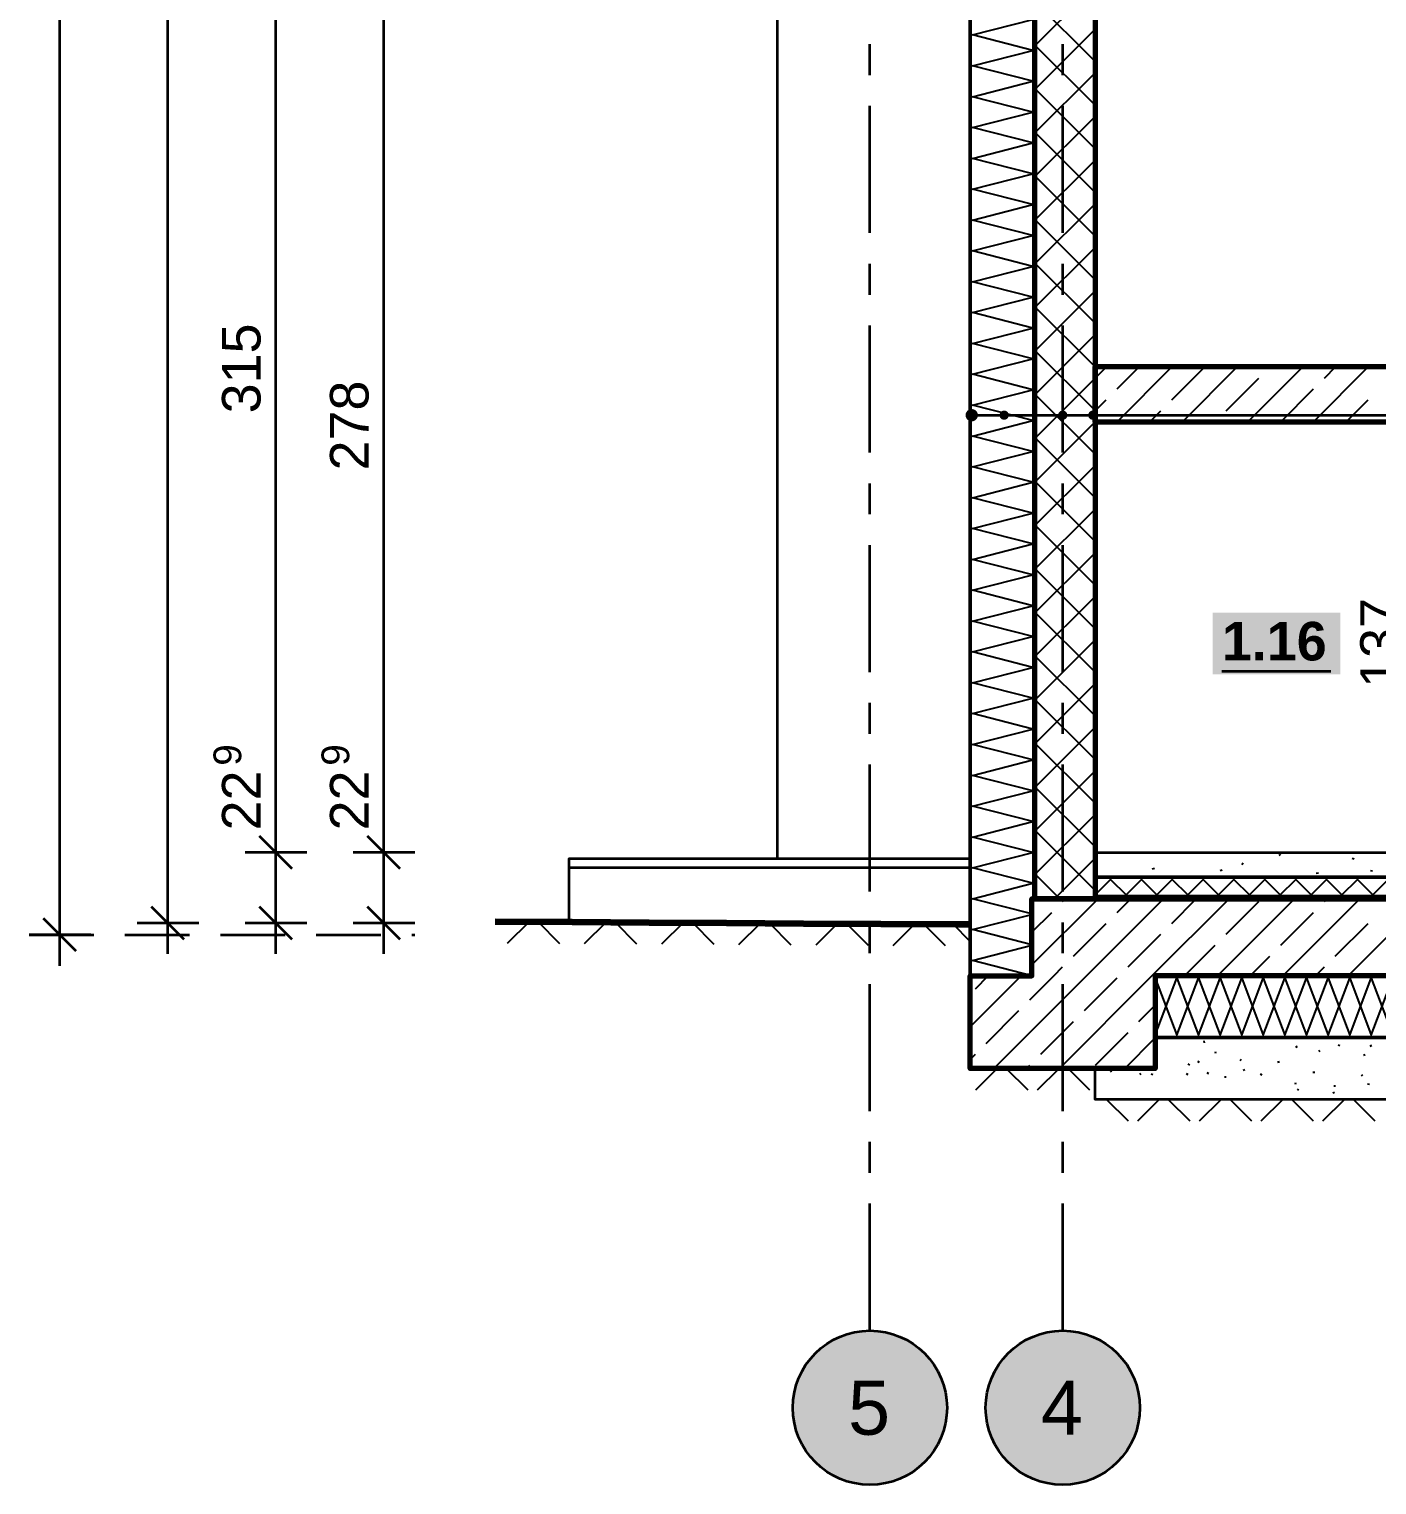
# Model space of a CAD drawing. Header units: metres. Extents: x -12.4 to 6.7, y -2 to 11.9.
# Drawn here: x -12.1 to -7.732, y -2.05 to 2.669 of the extents above; entities that cross this region are included whole.
import ezdxf

# ---------------------------------------------------------------- set-up
doc = ezdxf.new("R2010")
doc.units = ezdxf.units.M
doc.linetypes.add('KRESKOWA', pattern=[5.25, 4.2, -1.05])
doc.linetypes.add('PUNKTOWA', pattern=[10.5, 8.4, -1.05, 0, -1.05])
for name, color, linetype, lineweight in [('A-FUNDAMENTY', 7, 'Continuous', 50), ('A-IZOL-WODNA', 5, 'Continuous', 100), ('A-KRESKOWANIE', 8, 'Continuous', 18), ('A-OPISY', 2, 'Continuous', 25), ('A-OSIE', 1, 'PUNKTOWA', 25), ('A-POMIESZCZENIA', 2, 'Continuous', 25), ('A-SCIANY-IZOL', 4, 'Continuous', 35), ('A-SCIANY-KONSTR', 7, 'Continuous', 50), ('A-TEREN', 32, 'Continuous', 50), ('A-WARSTWY', 8, 'Continuous', 25), ('A-WIDOK', 7, 'Continuous', 25), ('A-WYMIARY', 1, 'Continuous', 25)]:
    doc.layers.add(name, color=color, linetype=linetype, lineweight=lineweight)
doc.styles.add('PL_ARIAL', font='arial.ttf')
doc.styles.add('PL_ARIAL_B', font='arialbd.ttf')

msp = doc.modelspace()

# ---------------------------------------------------------------- hatches: boundary and pattern name
at = {"layer": 'A-OPISY', "true_color": 0x000000}
for points in [[(-9.025, 1.4175), (-9.0257, 1.4227), (-9.0277, 1.4275), (-9.0309, 1.4316), (-9.035, 1.4348), (-9.0398, 1.4368), (-9.045, 1.4375), (-9.0502, 1.4368), (-9.055, 1.4348), (-9.0591, 1.4316), (-9.0623, 1.4275), (-9.0643, 1.4227), (-9.065, 1.4175), (-9.0643, 1.4123), (-9.0623, 1.4075), (-9.0591, 1.4034), (-9.055, 1.4002), (-9.0502, 1.3982), (-9.045, 1.3975), (-9.0398, 1.3982), (-9.035, 1.4002), (-9.0309, 1.4034), (-9.0277, 1.4075), (-9.0257, 1.4123)], [(-9.03, 1.4175), (-9.0305, 1.4214), (-9.032, 1.425), (-9.0344, 1.4281), (-9.0375, 1.4305), (-9.0411, 1.432), (-9.045, 1.4325), (-9.0489, 1.432), (-9.0525, 1.4305), (-9.0556, 1.4281), (-9.058, 1.425), (-9.0595, 1.4214), (-9.06, 1.4175), (-9.0595, 1.4136), (-9.058, 1.41), (-9.0556, 1.4069), (-9.0525, 1.4045), (-9.0489, 1.403), (-9.045, 1.4025), (-9.0411, 1.403), (-9.0375, 1.4045), (-9.0344, 1.4069), (-9.032, 1.41), (-9.0305, 1.4136)], [(-8.925, 1.4175), (-8.9255, 1.4214), (-8.927, 1.425), (-8.9294, 1.4281), (-8.9325, 1.4305), (-8.9361, 1.432), (-8.94, 1.4325), (-8.9439, 1.432), (-8.9475, 1.4305), (-8.9506, 1.4281), (-8.953, 1.425), (-8.9545, 1.4214), (-8.955, 1.4175), (-8.9545, 1.4136), (-8.953, 1.41), (-8.9506, 1.4069), (-8.9475, 1.4045), (-8.9439, 1.403), (-8.94, 1.4025), (-8.9361, 1.403), (-8.9325, 1.4045), (-8.9294, 1.4069), (-8.927, 1.41), (-8.9255, 1.4136)], [(-8.735, 1.4175), (-8.7355, 1.4214), (-8.737, 1.425), (-8.7394, 1.4281), (-8.7425, 1.4305), (-8.7461, 1.432), (-8.75, 1.4325), (-8.7539, 1.432), (-8.7575, 1.4305), (-8.7606, 1.4281), (-8.763, 1.425), (-8.7645, 1.4214), (-8.765, 1.4175), (-8.7645, 1.4136), (-8.763, 1.41), (-8.7606, 1.4069), (-8.7575, 1.4045), (-8.7539, 1.403), (-8.75, 1.4025), (-8.7461, 1.403), (-8.7425, 1.4045), (-8.7394, 1.4069), (-8.737, 1.41), (-8.7355, 1.4136)], [(-8.6375, 1.4175), (-8.638, 1.4214), (-8.6395, 1.425), (-8.6419, 1.4281), (-8.645, 1.4305), (-8.6486, 1.432), (-8.6525, 1.4325), (-8.6564, 1.432), (-8.66, 1.4305), (-8.6631, 1.4281), (-8.6655, 1.425), (-8.667, 1.4214), (-8.6675, 1.4175), (-8.667, 1.4136), (-8.6655, 1.41), (-8.6631, 1.4069), (-8.66, 1.4045), (-8.6564, 1.403), (-8.6525, 1.4025), (-8.6486, 1.403), (-8.645, 1.4045), (-8.6419, 1.4069), (-8.6395, 1.41), (-8.638, 1.4136)]]:
    msp.add_hatch(color=7, dxfattribs=at).paths.add_polyline_path(points)
at = {"layer": 'A-OSIE', "true_color": 0xffffff}
for points in [[(-9.125, -1.8), (-9.1271, -1.7674), (-9.1335, -1.7353), (-9.144, -1.7043), (-9.1585, -1.675), (-9.1767, -1.6478), (-9.1982, -1.6232), (-9.2228, -1.6017), (-9.25, -1.5835), (-9.2793, -1.569), (-9.3103, -1.5585), (-9.3424, -1.5521), (-9.375, -1.55), (-9.4076, -1.5521), (-9.4397, -1.5585), (-9.4707, -1.569), (-9.5, -1.5835), (-9.5272, -1.6017), (-9.5518, -1.6232), (-9.5733, -1.6478), (-9.5915, -1.675), (-9.606, -1.7043), (-9.6165, -1.7353), (-9.6229, -1.7674), (-9.625, -1.8), (-9.6229, -1.8326), (-9.6165, -1.8647), (-9.606, -1.8957), (-9.5915, -1.925), (-9.5733, -1.9522), (-9.5518, -1.9768), (-9.5272, -1.9983), (-9.5, -2.0165), (-9.4707, -2.031), (-9.4397, -2.0415), (-9.4076, -2.0479), (-9.375, -2.05), (-9.3424, -2.0479), (-9.3103, -2.0415), (-9.2793, -2.031), (-9.25, -2.0165), (-9.2228, -1.9983), (-9.1982, -1.9768), (-9.1767, -1.9522), (-9.1585, -1.925), (-9.144, -1.8957), (-9.1335, -1.8647), (-9.1271, -1.8326)], [(-8.5, -1.8), (-8.5021, -1.7674), (-8.5085, -1.7353), (-8.519, -1.7043), (-8.5335, -1.675), (-8.5517, -1.6478), (-8.5732, -1.6232), (-8.5978, -1.6017), (-8.625, -1.5835), (-8.6543, -1.569), (-8.6853, -1.5585), (-8.7174, -1.5521), (-8.75, -1.55), (-8.7826, -1.5521), (-8.8147, -1.5585), (-8.8457, -1.569), (-8.875, -1.5835), (-8.9022, -1.6017), (-8.9268, -1.6232), (-8.9483, -1.6478), (-8.9665, -1.675), (-8.981, -1.7043), (-8.9915, -1.7353), (-8.9979, -1.7674), (-9, -1.8), (-8.9979, -1.8326), (-8.9915, -1.8647), (-8.981, -1.8957), (-8.9665, -1.925), (-8.9483, -1.9522), (-8.9268, -1.9768), (-8.9022, -1.9983), (-8.875, -2.0165), (-8.8457, -2.031), (-8.8147, -2.0415), (-8.7826, -2.0479), (-8.75, -2.05), (-8.7174, -2.0479), (-8.6853, -2.0415), (-8.6543, -2.031), (-8.625, -2.0165), (-8.5978, -1.9983), (-8.5732, -1.9768), (-8.5517, -1.9522), (-8.5335, -1.925), (-8.519, -1.8957), (-8.5085, -1.8647), (-8.5021, -1.8326)]]:
    msp.add_hatch(color=7, dxfattribs=at).paths.add_polyline_path(points)
at = {"layer": 'A-POMIESZCZENIA', "true_color": 0xffffff}
msp.add_hatch(color=7, dxfattribs=at).paths.add_polyline_path([(-8.2643, 0.5775), (-7.8507, 0.5775), (-7.8507, 0.7775), (-8.2643, 0.7775)])

# ---------------------------------------------------------------- linework, layer by layer
at = {"layer": 'A-FUNDAMENTY', "lineweight": 70, "ltscale": 0.05}
msp.add_lwpolyline([(-0.5, -0.4), (-8.45, -0.4), (-8.45, -0.4), (-8.45, -0.4), (-8.45, -0.4), (-8.45, -0.4), (-8.45, -0.4), (-8.45, -0.4), (-8.45, -0.4), (-8.45, -0.4), (-8.45, -0.4), (-8.45, -0.4), (-8.45, -0.4), (-8.45, -0.4), (-8.45, -0.4), (-8.45, -0.4), (-8.45, -0.4), (-8.45, -0.4), (-8.45, -0.7), (-8.45, -0.7), (-8.45, -0.7), (-9.05, -0.7), (-9.05, -0.7), (-9.05, -0.7), (-9.05, -0.4), (-9.05, -0.4), (-9.05, -0.4), (-8.85, -0.4), (-8.85, -0.4), (-8.85, -0.4), (-8.85, -0.4), (-8.85, -0.4), (-8.85, -0.4), (-8.85, -0.4), (-8.85, -0.4), (-8.85, -0.4), (-8.85, -0.4), (-8.85, -0.4), (-8.85, -0.4), (-8.85, -0.4), (-8.85, -0.4), (-8.85, -0.4), (-8.85, -0.4), (-8.85, -0.4), (-8.85, -0.15), (-8.85, -0.15), (-8.85, -0.15), (0.1, -0.15)], dxfattribs=at)
at = {"layer": 'A-IZOL-WODNA', "lineweight": 140, "ltscale": 0.05}
msp.add_lwpolyline([(-8.645, -0.1475), (-0.105, -0.1475)], dxfattribs=at)
at = {"layer": 'A-KRESKOWANIE', "lineweight": 25, "ltscale": 0.05}
for points in [[(-8.84, 2.6151), (-8.6751, 2.78)], [(-8.645, 2.5639), (-8.84, 2.7589)], [(-8.85, -0.1994), (-9.0425, -0.15), (-8.8475, -0.1), (-9.0425, -0.05), (-8.8475, 0), (-9.0425, 0.05), (-8.8475, 0.1), (-9.0425, 0.15), (-8.8475, 0.2), (-9.0425, 0.25), (-8.8475, 0.3), (-9.0425, 0.35), (-8.8475, 0.4), (-9.0425, 0.45), (-8.8475, 0.5), (-9.0425, 0.55), (-8.8475, 0.6), (-9.0425, 0.65), (-8.8475, 0.7), (-9.0425, 0.75), (-8.8475, 0.8), (-9.0425, 0.85), (-8.8475, 0.9), (-9.0425, 0.95), (-8.8475, 1), (-9.0425, 1.05), (-8.8475, 1.1), (-9.0425, 1.15), (-8.8475, 1.2), (-9.0425, 1.25), (-8.8475, 1.3), (-9.0425, 1.35), (-8.8475, 1.4), (-9.0425, 1.45), (-8.8475, 1.5), (-9.0425, 1.55), (-8.8475, 1.6), (-9.0425, 1.65), (-8.8475, 1.7), (-9.0425, 1.75), (-8.8475, 1.8), (-9.0425, 1.85), (-8.8475, 1.9), (-9.0425, 1.95), (-8.8475, 2), (-9.0425, 2.05), (-8.8475, 2.1), (-9.0425, 2.15), (-8.8475, 2.2), (-9.0425, 2.25), (-8.8475, 2.3), (-9.0425, 2.35), (-8.8475, 2.4), (-9.0425, 2.45), (-8.8475, 2.5), (-9.0425, 2.55), (-8.8475, 2.6), (-9.0425, 2.65), (-8.8475, 2.7)], [(-8.84, 2.4737), (-8.645, 2.6687)], [(-8.645, 2.4225), (-8.84, 2.6175)], [(-8.84, 2.3323), (-8.645, 2.5273)], [(-8.645, 2.281), (-8.84, 2.476)], [(-8.84, 2.1909), (-8.645, 2.3859)], [(-8.645, 2.1396), (-8.84, 2.3346)], [(-8.84, 2.0494), (-8.645, 2.2444)], [(-8.645, 1.9982), (-8.84, 2.1932)], [(-8.84, 1.908), (-8.645, 2.103)], [(-8.645, 1.8568), (-8.84, 2.0518)], [(-8.84, 1.7666), (-8.645, 1.9616)], [(-8.645, 1.7154), (-8.84, 1.9104)], [(-8.84, 1.6252), (-8.645, 1.8202)], [(-8.645, 1.5739), (-8.84, 1.7689)], [(-8.84, 1.4838), (-8.645, 1.6788)], [(-8.645, 1.4325), (-8.84, 1.6275)], [(-8.645, 1.5373), (-8.6073, 1.575)], [(-8.5752, 1.395), (-8.3952, 1.575)], [(-8.5737, 1.5026), (-8.5013, 1.575)], [(-8.3969, 1.4672), (-8.2908, 1.5733)], [(-8.3631, 1.395), (-8.1831, 1.575)], [(-8.1509, 1.395), (-7.9709, 1.575)], [(-8.0787, 1.5733), (-8.077, 1.575)], [(-7.9388, 1.395), (-7.7588, 1.575)], [(-7.9019, 1.538), (-7.8649, 1.575)], [(-8.84, 1.3423), (-8.645, 1.5373)], [(-8.2201, 1.4319), (-8.1141, 1.538)], [(-8.645, 1.2911), (-8.84, 1.4861)], [(-8.645, 1.4313), (-8.609, 1.4672)], [(-8.0433, 1.3965), (-7.9373, 1.5026)], [(-7.8327, 1.395), (-7.7605, 1.4672)], [(-8.4691, 1.395), (-8.4322, 1.4319)], [(-8.84, 1.2009), (-8.645, 1.3959)], [(-8.257, 1.395), (-8.2555, 1.3965)], [(-8.645, 1.1497), (-8.84, 1.3447)], [(-8.84, 1.0595), (-8.645, 1.2545)], [(-8.645, 1.0082), (-8.84, 1.2032)], [(-8.84, 0.9181), (-8.645, 1.1131)], [(-8.645, 0.8668), (-8.84, 1.0618)], [(-8.84, 0.7767), (-8.645, 0.9717)], [(-8.645, 0.7254), (-8.84, 0.9204)], [(-8.84, 0.6352), (-8.645, 0.8302)], [(-8.645, 0.584), (-8.84, 0.779)], [(-8.84, 0.4938), (-8.645, 0.6888)], [(-8.645, 0.4426), (-8.84, 0.6376)], [(-8.84, 0.3524), (-8.645, 0.5474)], [(-8.645, 0.3011), (-8.84, 0.4961)], [(-8.84, 0.211), (-8.645, 0.406)], [(-8.645, 0.1597), (-8.84, 0.3547)], [(-8.84, 0.0695), (-8.645, 0.2645)], [(-8.645, 0.0183), (-8.84, 0.2133)], [(-8.84, -0.0719), (-8.645, 0.1231)], [(-8.645, -0.1231), (-8.84, 0.0719)], [(-8.7767, -0.15), (-8.645, -0.0183)], [(-8.1691, -0.0389), (-8.1652, -0.0331)], [(-8.0487, -0.0096), (-8.043, -0.0055)], [(-7.8056, -0.0214), (-7.8125, -0.0199)], [(-8.7595, -0.15), (-8.84, -0.0695)], [(-8.645, -0.1375), (-8.595, -0.0875), (-8.545, -0.1375), (-8.495, -0.0875), (-8.445, -0.1375), (-8.395, -0.0875), (-8.345, -0.1375), (-8.295, -0.0875), (-8.245, -0.1375), (-8.195, -0.0875), (-8.145, -0.1375), (-8.095, -0.0875), (-8.045, -0.1375), (-7.995, -0.0875), (-7.945, -0.1375), (-7.895, -0.0875), (-7.845, -0.1375), (-7.795, -0.0875), (-7.745, -0.1375), (-7.695, -0.0875)], [(-8.4597, -0.053), (-8.4531, -0.0506)], [(-8.2403, -0.0587), (-8.2338, -0.0562)], [(-7.9282, -0.0669), (-7.9212, -0.0663)], [(-7.7457, -0.0609), (-7.7524, -0.059)], [(-8.85, -0.3647), (-8.6353, -0.15)], [(-8.85, -0.1526), (-8.8474, -0.15)], [(-8.7504, -0.1591), (-8.7413, -0.15)], [(-8.6731, -0.4), (-8.4231, -0.15)], [(-8.5737, -0.1945), (-8.5292, -0.15)], [(-8.461, -0.4), (-8.211, -0.15)], [(-8.3969, -0.2298), (-8.3171, -0.15)], [(-8.2489, -0.4), (-7.9989, -0.15)], [(-8.2201, -0.2652), (-8.1141, -0.1591)], [(-8.0368, -0.4), (-7.7868, -0.15)], [(-7.9019, -0.1591), (-7.8928, -0.15)], [(-7.8246, -0.4), (-7.5746, -0.15)], [(-10.4796, -0.2243), (-10.5508, -0.2946)], [(-10.3801, -0.2956), (-10.4504, -0.2245)], [(-10.2296, -0.2258), (-10.3008, -0.2961)], [(-10.1301, -0.2971), (-10.2004, -0.226)], [(-9.9796, -0.2273), (-10.0508, -0.2976)], [(-9.8801, -0.2986), (-9.9504, -0.2275)], [(-9.7296, -0.2288), (-9.8008, -0.2991)], [(-9.6301, -0.3001), (-9.7004, -0.229)], [(-9.4796, -0.2303), (-9.5508, -0.3006)], [(-9.3801, -0.3016), (-9.4504, -0.2305)], [(-9.2296, -0.2318), (-9.3008, -0.3021)], [(-9.1301, -0.3031), (-9.2004, -0.232)], [(-9.05, -0.2886), (-9.1054, -0.2326)], [(-8.85, -0.2994), (-9.0425, -0.25), (-8.85, -0.2006)], [(-8.85, -0.2587), (-8.7858, -0.1945)], [(-8.7151, -0.3359), (-8.609, -0.2298)], [(-8.0433, -0.3005), (-7.9373, -0.1945)], [(-7.8666, -0.3359), (-7.7605, -0.2298)], [(-8.5383, -0.3712), (-8.4322, -0.2652)], [(-8.85, -0.3994), (-9.0425, -0.35), (-8.85, -0.3006)], [(-8.355, -0.4), (-8.2555, -0.3005)], [(-8.7792, -0.4), (-8.7504, -0.3712)], [(-8.1428, -0.4), (-8.0787, -0.3359)], [(-7.9307, -0.4), (-7.9019, -0.3712)], [(-9.05, -0.5647), (-8.8853, -0.4)], [(-9.0333, -0.4419), (-8.9913, -0.4)], [(-8.9731, -0.7), (-8.6731, -0.4)], [(-8.8565, -0.4773), (-8.7792, -0.4)], [(-8.761, -0.7), (-8.461, -0.4)], [(-8.6797, -0.5127), (-8.5737, -0.4066)], [(-8.45, -0.5927), (-8.38, -0.4075), (-8.31, -0.5927), (-8.24, -0.4075), (-8.17, -0.5927), (-8.1, -0.4075), (-8.03, -0.5927), (-7.96, -0.4075), (-7.89, -0.5927), (-7.82, -0.4075), (-7.75, -0.5927), (-7.68, -0.4075)], [(-8.45, -0.4075), (-8.38, -0.5927), (-8.31, -0.4075), (-8.24, -0.5927), (-8.17, -0.4075), (-8.1, -0.5927), (-8.03, -0.4075), (-7.96, -0.5927), (-7.89, -0.4075), (-7.82, -0.5927), (-7.75, -0.4075), (-7.68, -0.5927)], [(-8.9979, -0.6187), (-8.8919, -0.5127)], [(-8.503, -0.548), (-8.45, -0.495)], [(-8.8212, -0.6541), (-8.7151, -0.548)], [(-8.6444, -0.6894), (-8.5383, -0.5834)], [(-8.5489, -0.7), (-8.45, -0.6011)], [(-8.2901, -0.6169), (-8.2917, -0.6111)], [(-9.05, -0.6708), (-9.0333, -0.6541)], [(-8.2513, -0.6496), (-8.2572, -0.6485)], [(-7.9906, -0.6332), (-7.9933, -0.6279)], [(-7.9158, -0.6464), (-7.9202, -0.6424)], [(-7.8519, -0.627), (-7.8572, -0.6242)], [(-7.7752, -0.6569), (-7.7695, -0.655)], [(-7.7537, -0.628), (-7.7484, -0.6251)], [(-8.9621, -0.7), (-9.0329, -0.7707)], [(-8.8621, -0.7707), (-8.9329, -0.7)], [(-8.8671, -0.7), (-8.8565, -0.6894)], [(-8.7621, -0.7), (-8.8329, -0.7707)], [(-8.6621, -0.7707), (-8.7329, -0.7)], [(-8.3386, -0.6895), (-8.343, -0.6855)], [(-8.3071, -0.6803), (-8.3122, -0.6771)], [(-8.1745, -0.6746), (-8.1706, -0.67)], [(-8.1653, -0.7054), (-8.1595, -0.7037)], [(-8.0535, -0.6794), (-8.0478, -0.6774)], [(-8.5957, -0.7115), (-8.5907, -0.7083)], [(-8.496, -0.7204), (-8.5006, -0.7166)], [(-8.4576, -0.7205), (-8.4634, -0.719)], [(-8.3438, -0.7209), (-8.3485, -0.7172)], [(-8.2811, -0.7171), (-8.2779, -0.712)], [(-8.2222, -0.7306), (-8.2224, -0.7246)], [(-8.1077, -0.7223), (-8.1053, -0.7169)], [(-7.998, -0.7491), (-7.9923, -0.7473)], [(-7.9334, -0.7133), (-7.9394, -0.7133)], [(-7.7813, -0.7235), (-7.777, -0.7192)], [(-7.7561, -0.7522), (-7.762, -0.7508)], [(-8.5371, -0.8709), (-8.6079, -0.8002)], [(-8.4371, -0.8002), (-8.5079, -0.8709)], [(-8.3371, -0.8709), (-8.4079, -0.8002)], [(-8.2371, -0.8002), (-8.3079, -0.8709)], [(-8.1371, -0.8709), (-8.2079, -0.8002)], [(-8.0371, -0.8002), (-8.1079, -0.8709)], [(-7.9371, -0.8709), (-8.0079, -0.8002)], [(-7.9846, -0.7705), (-7.9895, -0.7669)], [(-7.8371, -0.8002), (-7.9079, -0.8709)], [(-7.8752, -0.7786), (-7.8695, -0.7766)], [(-7.8719, -0.7566), (-7.866, -0.7563)], [(-7.7371, -0.8709), (-7.8079, -0.8002)]]:
    msp.add_lwpolyline(points, dxfattribs=at)
at = {"layer": 'A-OPISY', "lineweight": 35, "ltscale": 0.05}
msp.add_lwpolyline([(-9.045, 1.4175), (-6.345, 1.4175)], dxfattribs=at)
at = {"layer": 'A-OSIE', "linetype": 'PUNKTOWA', "lineweight": 35, "ltscale": 0.049004, "flags": 128}
for points in [[(-9.375, -1.55), (-9.375, 10.696)], [(-8.75, -1.55), (-8.75, 10.696)]]:
    msp.add_lwpolyline(points, dxfattribs=at)
at = {"layer": 'A-OSIE', "linetype": 'Continuous', "lineweight": 35, "ltscale": 0.05}
for centre in [(-9.375, -1.8), (-8.75, -1.8)]:
    msp.add_circle(centre, 0.25, dxfattribs=at)
at = {"layer": 'A-POMIESZCZENIA', "lineweight": 35, "ltscale": 0.05}
msp.add_lwpolyline([(-8.2343, 0.5875), (-7.8807, 0.5875)], dxfattribs=at)
at = {"layer": 'A-SCIANY-IZOL', "lineweight": 50, "ltscale": 0.05}
msp.add_lwpolyline([(-8.84, 6.15), (-8.84, -0.15), (-8.84, -0.15), (-8.84, -0.15), (-8.85, -0.15), (-8.85, -0.15), (-8.85, -0.15), (-8.85, -0.15), (-8.85, -0.15), (-8.85, -0.15), (-8.85, -0.15), (-8.85, -0.15), (-8.85, -0.15), (-8.85, -0.15), (-8.85, -0.15), (-8.85, -0.15), (-8.85, -0.15), (-8.85, -0.15), (-8.85, -0.15), (-8.85, -0.15), (-8.85, -0.15), (-8.85, -0.4), (-8.85, -0.4), (-8.85, -0.4), (-9.05, -0.4), (-9.05, -0.4), (-9.05, -0.4), (-9.05, 6.15)], dxfattribs=at)
for points in [[(-8.645, -0.145), (-8.645, -0.145), (-8.645, -0.08), (-8.645, -0.08), (-8.645, -0.08), (-0.105, -0.08), (-0.105, -0.08), (-0.105, -0.08), (-0.105, -0.145), (-0.105, -0.145), (-0.105, -0.145), (-8.645, -0.145)], [(-8.45, -0.6002), (-8.45, -0.6002), (-8.45, -0.4), (-8.45, -0.4), (-8.45, -0.4), (-0.5, -0.4), (-0.5, -0.4), (-0.5, -0.4), (-0.5, -0.6002), (-0.5, -0.6002), (-0.5, -0.6002), (-8.45, -0.6002)]]:
    msp.add_lwpolyline(points, close=True, dxfattribs=at)
at = {"layer": 'A-SCIANY-KONSTR', "lineweight": 70, "ltscale": 0.05}
msp.add_lwpolyline([(-8.84, -0.15), (-8.84, -0.15), (-8.84, 2.78), (-8.84, 2.78), (-8.84, 2.78), (-8.645, 2.78), (-8.645, 2.78), (-8.645, 2.78), (-8.645, -0.15), (-8.645, -0.15), (-8.645, -0.15), (-8.84, -0.15)], close=True, dxfattribs=at)
msp.add_lwpolyline([(-7.47, 1.395), (-8.645, 1.395), (-8.645, 1.395), (-8.645, 1.395), (-8.645, 1.575), (-8.645, 1.575), (-8.645, 1.575), (-7.47, 1.575)], dxfattribs=at)
at = {"layer": 'A-TEREN', "lineweight": 140, "ltscale": 0.05}
msp.add_lwpolyline([(-10.59, -0.2237), (-10.34, -0.2252), (-10.09, -0.2267), (-9.84, -0.2282), (-9.59, -0.2297), (-9.34, -0.2312), (-9.09, -0.2327), (-9.051, -0.2329)], dxfattribs=at)
at = {"layer": 'A-WARSTWY', "lineweight": 35, "ltscale": 0.05}
for points in [[(-0.105, -0.08), (-8.645, -0.08), (-8.645, -0.08), (-8.645, -0.08), (-8.645, 0), (-8.645, 0), (-8.645, 0), (-5.51, 0)], [(-0.5, -0.8002), (-8.645, -0.8002), (-8.645, -0.8002), (-8.645, -0.8002), (-8.645, -0.7), (-8.645, -0.7), (-8.645, -0.7), (-8.45, -0.7), (-8.45, -0.7), (-8.45, -0.7), (-8.45, -0.7), (-8.45, -0.7), (-8.45, -0.7), (-8.45, -0.7), (-8.45, -0.7), (-8.45, -0.7), (-8.45, -0.7), (-8.45, -0.7), (-8.45, -0.7), (-8.45, -0.7), (-8.45, -0.7), (-8.45, -0.7), (-8.45, -0.7), (-8.45, -0.7), (-8.45, -0.6002), (-8.45, -0.6002), (-8.45, -0.6002), (-0.5, -0.6002)]]:
    msp.add_lwpolyline(points, dxfattribs=at)
at = {"layer": 'A-WIDOK', "lineweight": 35, "ltscale": 0.05}
for points in [[(-9.675, -0.0196), (-9.675, 2.7346)], [(-9.0504, -0.05), (-10.35, -0.05), (-10.35, -0.02), (-9.0504, -0.02)], [(-10.35, -0.2247), (-10.35, -0.0504)]]:
    msp.add_lwpolyline(points, dxfattribs=at)
at = {"layer": 'A-WYMIARY', "lineweight": 35, "ltscale": 0.05}
for points in [[(-11.65, -0.329), (-11.65, 9.896)], [(-11.3, -0.329), (-11.3, 9.896)], [(-10.95, -0.329), (-10.95, 9.896)], [(-12, -0.367), (-12, 9.626)], [(-11.247, -0.053), (-11.353, 0.053)], [(-10.897, -0.053), (-11.003, 0.053)], [(-11.2, 0), (-11.4, 0)], [(-10.85, 0), (-11.05, 0)], [(-11.597, -0.282), (-11.703, -0.176)], [(-11.247, -0.282), (-11.353, -0.176)], [(-10.897, -0.282), (-11.003, -0.176)], [(-11.947, -0.32), (-12.053, -0.214)], [(-11.55, -0.229), (-11.75, -0.229)], [(-11.2, -0.229), (-11.4, -0.229)], [(-10.85, -0.229), (-11.05, -0.229)], [(-11.9, -0.267), (-12.1, -0.267)]]:
    msp.add_lwpolyline(points, dxfattribs=at)
at = {"layer": 'A-WYMIARY', "linetype": 'KRESKOWA', "lineweight": 35, "ltscale": 0.05, "flags": 128}
msp.add_lwpolyline([(-12.1, -0.2668), (-10.85, -0.2668)], dxfattribs=at)

# ---------------------------------------------------------------- texts
at = {"layer": 'A-OSIE', "style": 'PL_ARIAL'}
for s, p in [('5', (-9.4457, -1.8875)), ('4', (-8.8207, -1.8875))]:
    msp.add_text(s, height=0.175, dxfattribs=at).set_placement(p)
at = {"layer": 'A-POMIESZCZENIA', "style": 'PL_ARIAL_B'}
msp.add_text('1.16', height=0.125, dxfattribs=at).set_placement((-8.2343, 0.6225))
at = {"layer": 'A-WYMIARY', "style": 'PL_ARIAL'}
for s, height, p in [('315', 0.125, (-11.35, 1.4234)), ('278', 0.125, (-11, 1.2384)), ('137', 0.125, (-7.661, 0.5334)), ('9', 0.09, (-11.4125, 0.2811)), ('9', 0.09, (-11.0625, 0.2811)), ('22', 0.125, (-11.35, 0.0715)), ('22', 0.125, (-11, 0.0715))]:
    msp.add_text(s, height=height, rotation=90, dxfattribs=at).set_placement(p)

doc.saveas('drawing.dxf')
